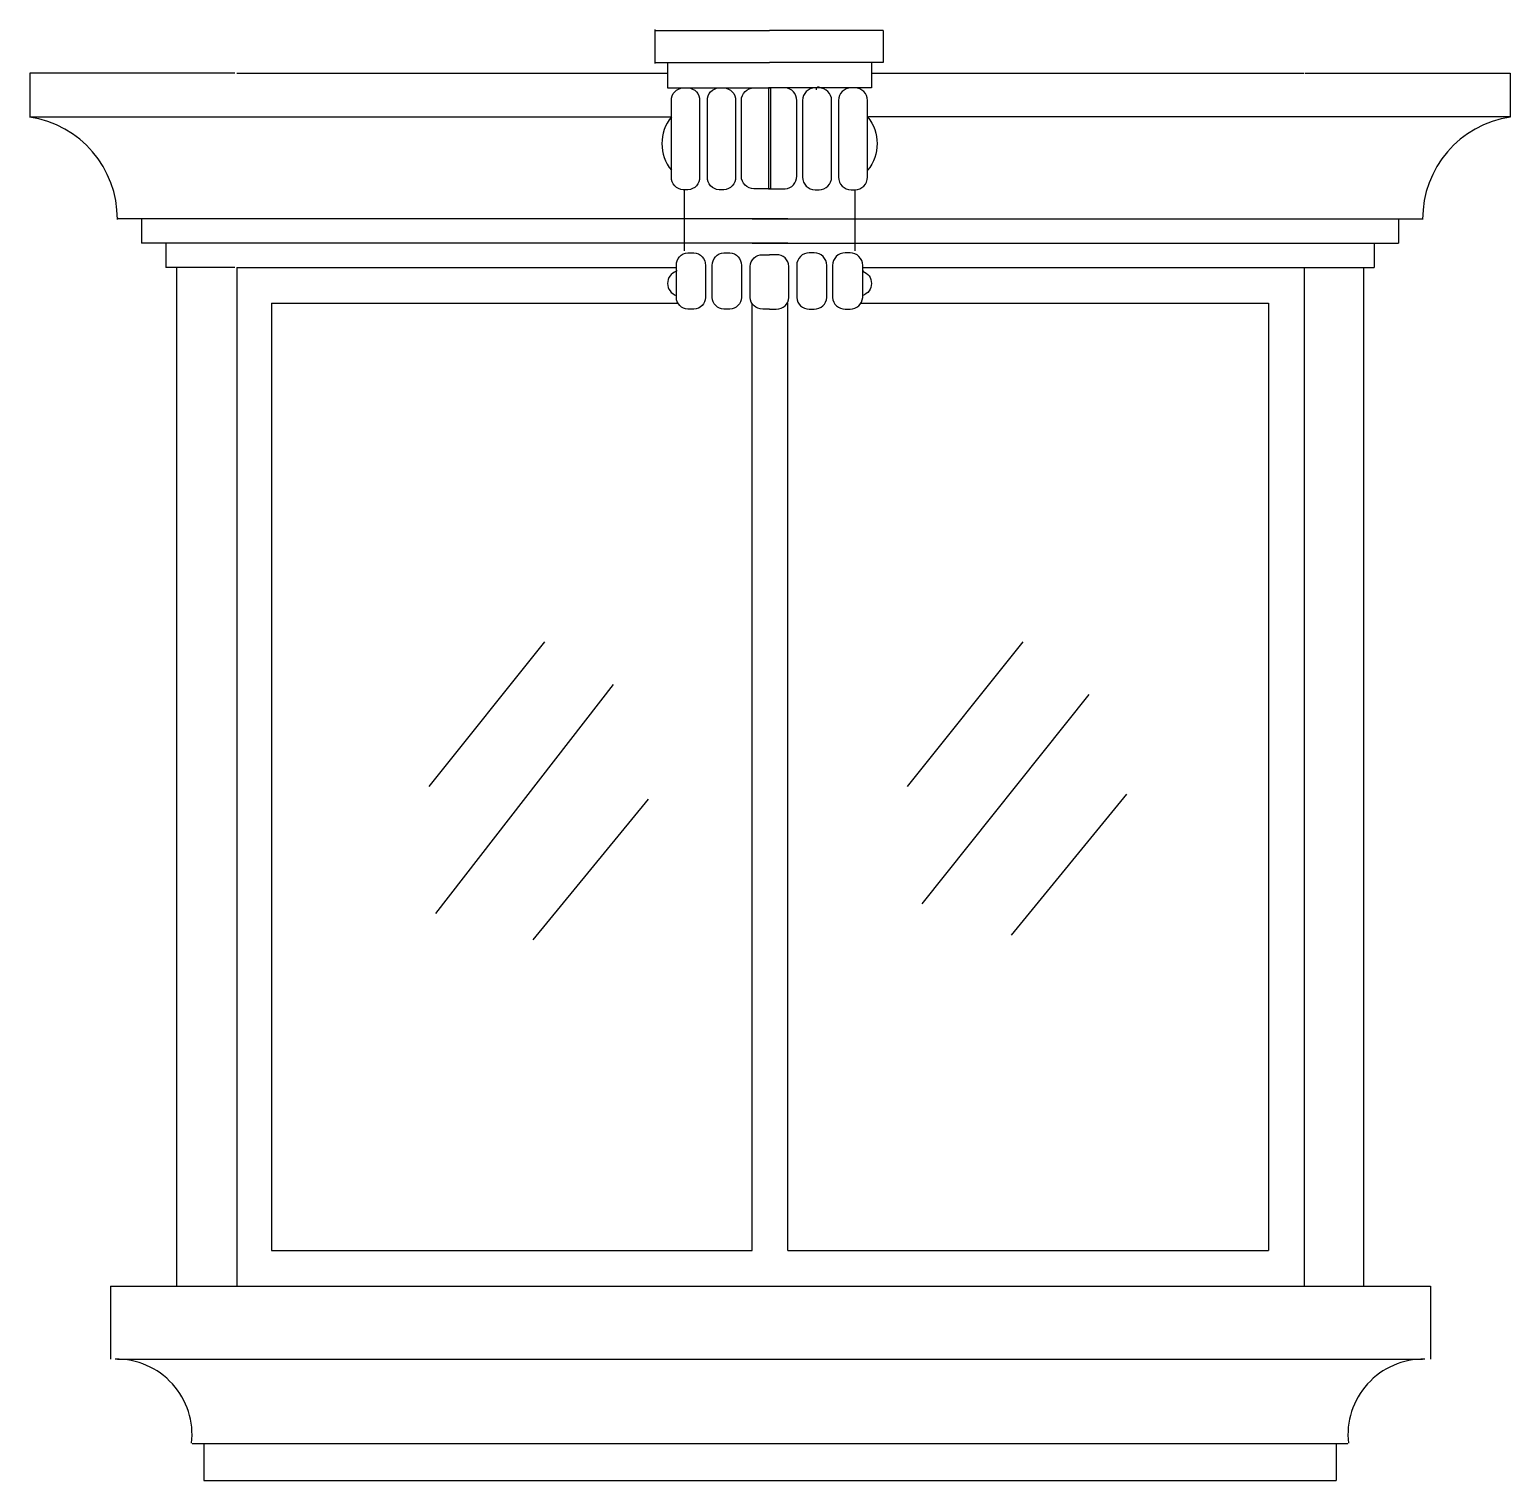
# Model space of a CAD drawing. Header units: metres. Extents: x 119.7 to 135, y 62.8 to 77.8.
import ezdxf

# ---------------------------------------------------------------- set-up
doc = ezdxf.new("R2010")
doc.units = ezdxf.units.M

msp = doc.modelspace()

# ---------------------------------------------------------------- linework, layer by layer
for p, q in [((126.17, 77.79), (126.17, 77.44)), ((126.18, 77.78), (127.35, 77.78)), ((128.52, 77.78), (127.35, 77.78)), ((128.52, 77.78), (128.52, 77.45)), ((126.18, 77.45), (127.35, 77.45)), ((126.3, 77.45), (126.3, 77.19)), ((128.52, 77.45), (127.35, 77.45)), ((128.52, 77.45), (128.11, 77.45)), ((128.4, 77.45), (128.4, 77.19)), ((121.84, 77.34), (119.73, 77.34)), ((119.73, 77.34), (119.73, 76.89)), ((121.86, 77.34), (126.3, 77.34)), ((128.4, 77.34), (132.86, 77.34)), ((132.87, 77.34), (134.98, 77.34)), ((134.98, 77.34), (134.98, 76.89)), ((126.3, 77.19), (127.35, 77.19)), ((128.4, 77.19), (127.35, 77.19)), ((119.73, 76.89), (126.33, 76.89)), ((134.98, 76.89), (128.37, 76.89)), ((126.47, 76.14), (126.47, 75.51)), ((128.23, 76.14), (128.23, 75.51)), ((120.63, 75.85), (120.63, 75.84)), ((127.54, 75.84), (120.63, 75.84)), ((120.88, 75.84), (120.88, 75.59)), ((127.17, 75.84), (134.08, 75.84)), ((133.83, 75.84), (133.83, 75.59)), ((134.08, 75.85), (134.08, 75.84)), ((127.54, 75.59), (120.88, 75.59)), ((121.13, 75.59), (121.13, 75.34)), ((127.17, 75.59), (133.83, 75.59)), ((133.58, 75.59), (133.58, 75.34)), ((121.84, 75.34), (121.13, 75.34)), ((121.24, 75.34), (121.24, 64.84)), ((121.86, 75.34), (121.86, 64.84)), ((121.86, 75.34), (121.86, 64.84)), ((121.86, 75.34), (126.39, 75.34)), ((128.31, 75.34), (133.58, 75.34)), ((132.86, 75.34), (132.86, 64.84)), ((132.87, 75.34), (133.58, 75.34)), ((133.47, 75.34), (133.47, 64.84)), ((122.22, 74.97), (122.22, 65.21)), ((122.22, 74.97), (126.4, 74.97)), ((127.17, 65.21), (127.17, 74.97)), ((127.54, 65.21), (127.54, 74.97)), ((128.29, 74.97), (132.49, 74.97)), ((132.49, 74.97), (132.49, 65.21)), ((125.03, 71.48), (123.84, 69.99)), ((129.96, 71.48), (128.77, 69.99)), ((125.74, 71.04), (123.91, 68.68)), ((130.64, 70.94), (128.92, 68.78)), ((131.03, 69.91), (129.84, 68.46)), ((126.1, 69.86), (124.91, 68.41)), ((122.22, 65.21), (127.17, 65.21)), ((127.54, 65.21), (132.49, 65.21)), ((120.56, 64.84), (134.16, 64.84)), ((120.56, 64.84), (120.56, 64.09)), ((134.16, 64.84), (134.16, 64.09)), ((120.63, 64.09), (134.08, 64.09)), ((121.4, 63.22), (133.31, 63.22)), ((121.52, 63.22), (121.52, 62.84)), ((133.19, 63.22), (133.19, 62.84)), ((121.52, 62.84), (133.19, 62.84))]:
    msp.add_line(p, q)
for points in [[(126.34, 76.27), (126.34, 77.06, -0.41), (126.46, 77.19), (126.51, 77.19, -0.41), (126.63, 77.06), (126.63, 76.27, -0.41), (126.51, 76.14), (126.46, 76.14, -0.41)], [(126.71, 76.27), (126.71, 77.06, -0.41), (126.83, 77.19), (126.88, 77.19, -0.41), (127, 77.06), (127, 76.27, -0.41), (126.88, 76.14), (126.83, 76.14, -0.41)], [(127.06, 76.28), (127.06, 77.06, -0.41), (127.19, 77.19), (127.36, 77.19), (127.36, 76.15), (127.19, 76.15, -0.41)], [(127.63, 76.28), (127.63, 77.06, 0.41), (127.51, 77.19), (127.34, 77.19), (127.34, 76.15), (127.51, 76.15, 0.41)], [(127.99, 76.27), (127.99, 77.06, 0.41), (127.86, 77.19), (127.82, 77.19, 0.41), (127.69, 77.06), (127.69, 76.27, 0.41), (127.82, 76.14), (127.86, 76.14, 0.41)], [(128.36, 76.27), (128.36, 77.06, 0.41), (128.23, 77.19), (128.19, 77.19, 0.41), (128.06, 77.06), (128.06, 76.27, 0.41), (128.19, 76.14), (128.23, 76.14, 0.41)], [(126.39, 75.03), (126.39, 75.36, -0.41), (126.51, 75.49), (126.57, 75.49, -0.41), (126.69, 75.36), (126.69, 75.03, -0.41), (126.57, 74.91), (126.51, 74.91, -0.41)], [(126.76, 75.03), (126.76, 75.36, -0.41), (126.88, 75.49), (126.94, 75.49, -0.41), (127.06, 75.36), (127.06, 75.03, -0.41), (126.94, 74.91), (126.88, 74.91, -0.41)], [(127.94, 75.03), (127.94, 75.36, 0.41), (127.81, 75.49), (127.76, 75.49, 0.41), (127.63, 75.36), (127.63, 75.03, 0.41), (127.76, 74.91), (127.81, 74.91, 0.41)], [(128.31, 75.03), (128.31, 75.36, 0.41), (128.18, 75.49), (128.13, 75.49, 0.41), (128, 75.36), (128, 75.03, 0.41), (128.13, 74.91), (128.18, 74.91, 0.41)]]:
    msp.add_lwpolyline(points, format="xyb", close=True)
for points in [[(126.34, 76.89, 0.36), (126.34, 76.34, -2.02)], [(128.36, 76.89, -0.36), (128.36, 76.34, 2.02)], [(127.15, 75.03), (127.15, 75.35, -0.41), (127.28, 75.47), (127.35, 75.47)], [(127.55, 75.03), (127.55, 75.35, 0.41), (127.42, 75.47), (127.35, 75.47)], [(126.39, 75.31), (126.39, 75.3, 0.72), (126.39, 75.05, 0.03)], [(128.31, 75.31), (128.31, 75.3, -0.72), (128.31, 75.05, -0.03)], [(127.35, 74.91), (127.28, 74.91, -0.41), (127.15, 75.03)], [(127.35, 74.91), (127.42, 74.91, 0.41), (127.55, 75.03)]]:
    msp.add_lwpolyline(points, format="xyb")
for centre, radius, start, end in [((127.86, 77.17), 0.03, 90, 180), ((119.57, 75.84), 1.06, 359.67, 81.53), ((135.14, 75.84), 1.06, 98.47, 180.33), ((120.62, 63.31), 0.78, 353.51, 90.86), ((134.09, 63.31), 0.78, 89.14, 186.49)]:
    msp.add_arc(centre, radius, start, end)

doc.saveas('drawing.dxf')
